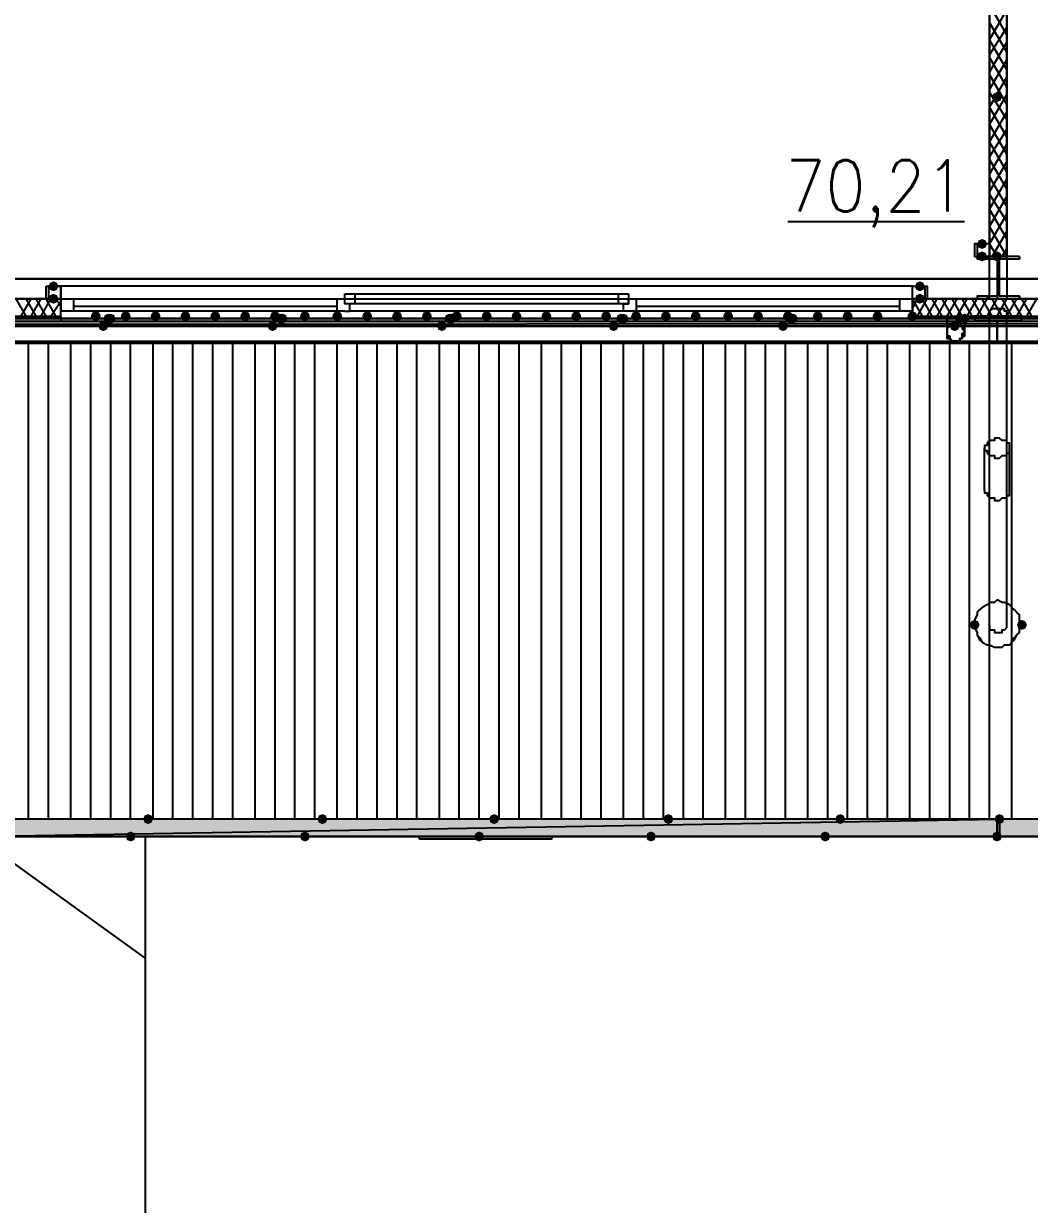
# Model space of a CAD drawing. Header units: millimetres. Extents: x 0 to 420, y 0 to 297.
# Drawn here: x 190.92 to 208.03, y 88.74 to 108.82 of the extents above; entities that cross this region are included whole.
import ezdxf

# ---------------------------------------------------------------- set-up
doc = ezdxf.new("R2010")
doc.units = ezdxf.units.MM
doc.layers.get('0').update_dxf_attribs({"linetype": 'CONTINUOUS'})
doc.styles.get("Standard").update_dxf_attribs({"font": 'STANDARD'})

msp = doc.modelspace()

# ---------------------------------------------------------------- hatches: boundary and pattern name
at = {"true_color": 0x000007}
for points in [[(207.560333, 107.569), (207.535462, 107.509204), (207.475667, 107.484333), (207.415871, 107.509204), (207.391, 107.569), (207.415871, 107.628796), (207.475667, 107.653667), (207.535462, 107.628796)], [(207.306333, 105.071333), (207.281462, 105.011537), (207.221667, 104.986667), (207.161871, 105.011537), (207.137, 105.071333), (207.161871, 105.131129), (207.221667, 105.156), (207.281462, 105.131129)], [(207.306333, 104.859667), (207.281462, 104.799871), (207.221667, 104.775), (207.161871, 104.799871), (207.137, 104.859667), (207.161871, 104.919462), (207.221667, 104.944333), (207.281462, 104.919463)], [(207.560333, 104.859667), (207.535462, 104.799871), (207.475667, 104.775), (207.415871, 104.799871), (207.391, 104.859667), (207.415871, 104.919462), (207.475667, 104.944333), (207.535462, 104.919463)], [(191.516, 104.351667), (191.491129, 104.291871), (191.431333, 104.267), (191.371538, 104.291871), (191.346667, 104.351667), (191.371537, 104.411462), (191.431333, 104.436333), (191.491129, 104.411463)], [(206.248, 104.351667), (206.223129, 104.291871), (206.163333, 104.267), (206.103538, 104.291871), (206.078667, 104.351667), (206.103537, 104.411462), (206.163333, 104.436333), (206.223129, 104.411463)], [(191.516, 104.14), (191.491129, 104.080204), (191.431333, 104.055333), (191.371538, 104.080204), (191.346667, 104.14), (191.371537, 104.199796), (191.431333, 104.224667), (191.491129, 104.199796)], [(206.248, 104.14), (206.223129, 104.080204), (206.163333, 104.055333), (206.103538, 104.080204), (206.078667, 104.14), (206.103537, 104.199796), (206.163333, 104.224667), (206.223129, 104.199796)], [(192.235667, 103.843667), (192.210796, 103.783871), (192.151, 103.759), (192.091204, 103.783871), (192.066333, 103.843667), (192.091204, 103.903462), (192.151, 103.928333), (192.210796, 103.903463)], [(192.743667, 103.843667), (192.718796, 103.783871), (192.659, 103.759), (192.599204, 103.783871), (192.574333, 103.843667), (192.599204, 103.903462), (192.659, 103.928333), (192.718796, 103.903463)], [(193.251667, 103.843667), (193.226796, 103.783871), (193.167, 103.759), (193.107204, 103.783871), (193.082333, 103.843667), (193.107204, 103.903462), (193.167, 103.928333), (193.226796, 103.903463)], [(193.759667, 103.843667), (193.734796, 103.783871), (193.675, 103.759), (193.615204, 103.783871), (193.590333, 103.843667), (193.615204, 103.903462), (193.675, 103.928333), (193.734796, 103.903463)], [(194.267667, 103.843667), (194.242796, 103.783871), (194.183, 103.759), (194.123204, 103.783871), (194.098333, 103.843667), (194.123204, 103.903462), (194.183, 103.928333), (194.242796, 103.903463)], [(194.775667, 103.843667), (194.750796, 103.783871), (194.691, 103.759), (194.631204, 103.783871), (194.606333, 103.843667), (194.631204, 103.903462), (194.691, 103.928333), (194.750796, 103.903463)], [(195.283667, 103.843667), (195.258796, 103.783871), (195.199, 103.759), (195.139204, 103.783871), (195.114333, 103.843667), (195.139204, 103.903462), (195.199, 103.928333), (195.258796, 103.903463)], [(195.791667, 103.843667), (195.766796, 103.783871), (195.707, 103.759), (195.647204, 103.783871), (195.622333, 103.843667), (195.647204, 103.903462), (195.707, 103.928333), (195.766796, 103.903463)], [(196.342, 103.843667), (196.317129, 103.783871), (196.257333, 103.759), (196.197538, 103.783871), (196.172667, 103.843667), (196.197537, 103.903462), (196.257333, 103.928333), (196.317129, 103.903463)], [(196.85, 103.843667), (196.825129, 103.783871), (196.765333, 103.759), (196.705538, 103.783871), (196.680667, 103.843667), (196.705537, 103.903462), (196.765333, 103.928333), (196.825129, 103.903463)], [(197.358, 103.843667), (197.333129, 103.783871), (197.273333, 103.759), (197.213538, 103.783871), (197.188667, 103.843667), (197.213537, 103.903462), (197.273333, 103.928333), (197.333129, 103.903463)], [(197.866, 103.843667), (197.841129, 103.783871), (197.781333, 103.759), (197.721538, 103.783871), (197.696667, 103.843667), (197.721537, 103.903462), (197.781333, 103.928333), (197.841129, 103.903463)], [(198.374, 103.843667), (198.349129, 103.783871), (198.289333, 103.759), (198.229537, 103.783871), (198.204667, 103.843667), (198.229537, 103.903462), (198.289333, 103.928333), (198.349129, 103.903463)], [(198.882, 103.843667), (198.857129, 103.783871), (198.797333, 103.759), (198.737537, 103.783871), (198.712667, 103.843667), (198.737537, 103.903462), (198.797333, 103.928333), (198.857129, 103.903463)], [(199.39, 103.843667), (199.365129, 103.783871), (199.305333, 103.759), (199.245538, 103.783871), (199.220667, 103.843667), (199.245537, 103.903462), (199.305333, 103.928333), (199.365129, 103.903463)], [(199.898, 103.843667), (199.873129, 103.783871), (199.813333, 103.759), (199.753537, 103.783871), (199.728667, 103.843667), (199.753537, 103.903462), (199.813333, 103.928333), (199.873129, 103.903463)], [(200.406, 103.843667), (200.381129, 103.783871), (200.321333, 103.759), (200.261538, 103.783871), (200.236667, 103.843667), (200.261537, 103.903462), (200.321333, 103.928333), (200.381129, 103.903463)], [(200.914, 103.843667), (200.889129, 103.783871), (200.829333, 103.759), (200.769538, 103.783871), (200.744667, 103.843667), (200.769537, 103.903462), (200.829333, 103.928333), (200.889129, 103.903463)], [(201.422, 103.843667), (201.397129, 103.783871), (201.337333, 103.759), (201.277537, 103.783871), (201.252667, 103.843667), (201.277537, 103.903462), (201.337333, 103.928333), (201.397129, 103.903463)], [(201.93, 103.843667), (201.905129, 103.783871), (201.845333, 103.759), (201.785538, 103.783871), (201.760667, 103.843667), (201.785537, 103.903462), (201.845333, 103.928333), (201.905129, 103.903463)], [(202.438, 103.843667), (202.413129, 103.783871), (202.353333, 103.759), (202.293538, 103.783871), (202.268667, 103.843667), (202.293537, 103.903462), (202.353333, 103.928333), (202.413129, 103.903463)], [(202.988333, 103.843667), (202.963462, 103.783871), (202.903667, 103.759), (202.843871, 103.783871), (202.819, 103.843667), (202.843871, 103.903462), (202.903667, 103.928333), (202.963462, 103.903463)], [(203.496333, 103.843667), (203.471462, 103.783871), (203.411667, 103.759), (203.351871, 103.783871), (203.327, 103.843667), (203.351871, 103.903462), (203.411667, 103.928333), (203.471462, 103.903463)], [(204.004333, 103.843667), (203.979463, 103.783871), (203.919667, 103.759), (203.859871, 103.783871), (203.835, 103.843667), (203.859871, 103.903462), (203.919667, 103.928333), (203.979462, 103.903463)], [(204.512333, 103.843667), (204.487462, 103.783871), (204.427667, 103.759), (204.367871, 103.783871), (204.343, 103.843667), (204.367871, 103.903462), (204.427667, 103.928333), (204.487462, 103.903463)], [(205.020333, 103.843667), (204.995462, 103.783871), (204.935667, 103.759), (204.875871, 103.783871), (204.851, 103.843667), (204.875871, 103.903462), (204.935667, 103.928333), (204.995462, 103.903463)], [(205.528333, 103.843667), (205.503463, 103.783871), (205.443667, 103.759), (205.383871, 103.783871), (205.359, 103.843667), (205.383871, 103.903462), (205.443667, 103.928333), (205.503462, 103.903463)], [(206.121, 103.843667), (206.096129, 103.783871), (206.036333, 103.759), (205.976538, 103.783871), (205.951667, 103.843667), (205.976537, 103.903462), (206.036333, 103.928333), (206.096129, 103.903463)], [(206.121, 103.843667), (206.096129, 103.783871), (206.036333, 103.759), (205.976538, 103.783871), (205.951667, 103.843667), (205.976537, 103.903462), (206.036333, 103.928333), (206.096129, 103.903463)], [(207.179333, 98.594333), (207.154462, 98.534537), (207.094667, 98.509667), (207.034871, 98.534537), (207.01, 98.594333), (207.034871, 98.654129), (207.094667, 98.679), (207.154462, 98.654129)], [(207.983667, 98.594333), (207.958796, 98.534537), (207.899, 98.509667), (207.839204, 98.534537), (207.814333, 98.594333), (207.839204, 98.654129), (207.899, 98.679), (207.958796, 98.654129)]]:
    msp.add_hatch(color=0, dxfattribs=at).paths.add_polyline_path(points, flags=0)
h = msp.add_hatch(color=0, dxfattribs=at)
h.paths.add_polyline_path([(381.973667, 103.674333), (119.972667, 103.674333), (381.973667, 103.801333)], flags=0)
h.paths.add_polyline_path([(119.972667, 103.674333), (381.973667, 103.801333), (119.972667, 103.801333)], flags=0)
at = {"true_color": 0x0000fe}
for points in [[(192.447333, 103.801333), (192.422462, 103.741537), (192.362667, 103.716667), (192.302871, 103.741537), (192.278, 103.801333), (192.302871, 103.861129), (192.362667, 103.886), (192.422462, 103.861129)], [(192.489667, 103.801333), (192.464796, 103.741537), (192.405, 103.716667), (192.345204, 103.741537), (192.320333, 103.801333), (192.345204, 103.861129), (192.405, 103.886), (192.464796, 103.861129)], [(192.489667, 103.801333), (192.464796, 103.741537), (192.405, 103.716667), (192.345204, 103.741537), (192.320333, 103.801333), (192.345204, 103.861129), (192.405, 103.886), (192.464796, 103.861129)], [(195.368333, 103.801333), (195.343462, 103.741537), (195.283667, 103.716667), (195.223871, 103.741537), (195.199, 103.801333), (195.223871, 103.861129), (195.283667, 103.886), (195.343462, 103.861129)], [(195.410667, 103.801333), (195.385796, 103.741537), (195.326, 103.716667), (195.266204, 103.741537), (195.241333, 103.801333), (195.266204, 103.861129), (195.326, 103.886), (195.385796, 103.861129)], [(195.410667, 103.801333), (195.385796, 103.741537), (195.326, 103.716667), (195.266204, 103.741537), (195.241333, 103.801333), (195.266204, 103.861129), (195.326, 103.886), (195.385796, 103.861129)], [(198.247, 103.801333), (198.222129, 103.741537), (198.162333, 103.716667), (198.102537, 103.741537), (198.077667, 103.801333), (198.102537, 103.861129), (198.162333, 103.886), (198.222129, 103.861129)], [(198.289333, 103.801333), (198.264463, 103.741537), (198.204667, 103.716667), (198.144871, 103.741537), (198.12, 103.801333), (198.144871, 103.861129), (198.204667, 103.886), (198.264462, 103.861129)], [(198.289333, 103.801333), (198.264463, 103.741537), (198.204667, 103.716667), (198.144871, 103.741537), (198.12, 103.801333), (198.144871, 103.861129), (198.204667, 103.886), (198.264462, 103.861129)], [(201.168, 103.801333), (201.143129, 103.741537), (201.083333, 103.716667), (201.023538, 103.741537), (200.998667, 103.801333), (201.023537, 103.861129), (201.083333, 103.886), (201.143129, 103.861129)], [(201.210333, 103.801333), (201.185462, 103.741537), (201.125667, 103.716667), (201.065871, 103.741537), (201.041, 103.801333), (201.065871, 103.861129), (201.125667, 103.886), (201.185462, 103.861129)], [(201.210333, 103.801333), (201.185462, 103.741537), (201.125667, 103.716667), (201.065871, 103.741537), (201.041, 103.801333), (201.065871, 103.861129), (201.125667, 103.886), (201.185462, 103.861129)], [(204.046667, 103.801333), (204.021796, 103.741537), (203.962, 103.716667), (203.902204, 103.741537), (203.877333, 103.801333), (203.902204, 103.861129), (203.962, 103.886), (204.021796, 103.861129)], [(204.089, 103.801333), (204.064129, 103.741537), (204.004333, 103.716667), (203.944538, 103.741537), (203.919667, 103.801333), (203.944537, 103.861129), (204.004333, 103.886), (204.064129, 103.861129)], [(204.089, 103.801333), (204.064129, 103.741537), (204.004333, 103.716667), (203.944538, 103.741537), (203.919667, 103.801333), (203.944537, 103.861129), (204.004333, 103.886), (204.064129, 103.861129)], [(206.925333, 103.801333), (206.900462, 103.741537), (206.840667, 103.716667), (206.780871, 103.741537), (206.756, 103.801333), (206.780871, 103.861129), (206.840667, 103.886), (206.900462, 103.861129)], [(207.01, 103.801333), (206.985129, 103.741537), (206.925333, 103.716667), (206.865538, 103.741537), (206.840667, 103.801333), (206.865537, 103.861129), (206.925333, 103.886), (206.985129, 103.861129)], [(207.01, 103.801333), (206.985129, 103.741537), (206.925333, 103.716667), (206.865538, 103.741537), (206.840667, 103.801333), (206.865537, 103.861129), (206.925333, 103.886), (206.985129, 103.861129)], [(192.362667, 103.674333), (192.337796, 103.614537), (192.278, 103.589667), (192.218204, 103.614537), (192.193333, 103.674333), (192.218204, 103.734129), (192.278, 103.759), (192.337796, 103.734129)], [(195.241333, 103.674333), (195.216462, 103.614537), (195.156667, 103.589667), (195.096871, 103.614537), (195.072, 103.674333), (195.096871, 103.734129), (195.156667, 103.759), (195.216462, 103.734129)], [(198.12, 103.674333), (198.095129, 103.614537), (198.035333, 103.589667), (197.975538, 103.614537), (197.950667, 103.674333), (197.975537, 103.734129), (198.035333, 103.759), (198.095129, 103.734129)], [(201.041, 103.674333), (201.016129, 103.614537), (200.956333, 103.589667), (200.896538, 103.614537), (200.871667, 103.674333), (200.896537, 103.734129), (200.956333, 103.759), (201.016129, 103.734129)], [(203.919667, 103.674333), (203.894796, 103.614537), (203.835, 103.589667), (203.775204, 103.614537), (203.750333, 103.674333), (203.775204, 103.734129), (203.835, 103.759), (203.894796, 103.734129)], [(206.840667, 103.674333), (206.815796, 103.614537), (206.756, 103.589667), (206.696204, 103.614537), (206.671333, 103.674333), (206.696204, 103.734129), (206.756, 103.759), (206.815796, 103.734129)], [(193.124667, 95.292333), (193.099796, 95.232537), (193.04, 95.207667), (192.980204, 95.232537), (192.955333, 95.292333), (192.980204, 95.352129), (193.04, 95.377), (193.099796, 95.352129)], [(196.088, 95.292333), (196.063129, 95.232537), (196.003333, 95.207667), (195.943537, 95.232537), (195.918667, 95.292333), (195.943537, 95.352129), (196.003333, 95.377), (196.063129, 95.352129)], [(199.009, 95.292333), (198.984129, 95.232537), (198.924333, 95.207667), (198.864538, 95.232537), (198.839667, 95.292333), (198.864537, 95.352129), (198.924333, 95.377), (198.984129, 95.352129)], [(201.972333, 95.292333), (201.947462, 95.232537), (201.887667, 95.207667), (201.827871, 95.232537), (201.803, 95.292333), (201.827871, 95.352129), (201.887667, 95.377), (201.947462, 95.352129)], [(204.893333, 95.292333), (204.868462, 95.232537), (204.808667, 95.207667), (204.748871, 95.232537), (204.724, 95.292333), (204.748871, 95.352129), (204.808667, 95.377), (204.868462, 95.352129)], [(207.602667, 95.292333), (207.577796, 95.232537), (207.518, 95.207667), (207.458204, 95.232537), (207.433333, 95.292333), (207.458204, 95.352129), (207.518, 95.377), (207.577796, 95.352129)], [(207.602667, 95.292333), (207.577796, 95.232537), (207.518, 95.207667), (207.458204, 95.232537), (207.433333, 95.292333), (207.458204, 95.352129), (207.518, 95.377), (207.577796, 95.352129)], [(192.828333, 94.996), (192.803462, 94.936204), (192.743667, 94.911333), (192.683871, 94.936204), (192.659, 94.996), (192.683871, 95.055796), (192.743667, 95.080667), (192.803462, 95.055796)], [(195.791667, 94.996), (195.766796, 94.936204), (195.707, 94.911333), (195.647204, 94.936204), (195.622333, 94.996), (195.647204, 95.055796), (195.707, 95.080667), (195.766796, 95.055796)], [(198.755, 94.996), (198.730129, 94.936204), (198.670333, 94.911333), (198.610538, 94.936204), (198.585667, 94.996), (198.610537, 95.055796), (198.670333, 95.080667), (198.730129, 95.055796)], [(201.676, 94.996), (201.651129, 94.936204), (201.591333, 94.911333), (201.531538, 94.936204), (201.506667, 94.996), (201.531537, 95.055796), (201.591333, 95.080667), (201.651129, 95.055796)], [(204.639333, 94.996), (204.614463, 94.936204), (204.554667, 94.911333), (204.494871, 94.936204), (204.47, 94.996), (204.494871, 95.055796), (204.554667, 95.080667), (204.614462, 95.055796)], [(207.560333, 94.996), (207.535462, 94.936204), (207.475667, 94.911333), (207.415871, 94.936204), (207.391, 94.996), (207.415871, 95.055796), (207.475667, 95.080667), (207.535462, 95.055796)]]:
    msp.add_hatch(color=0, dxfattribs=at).paths.add_polyline_path(points, flags=0)
at = {"true_color": 0x000007}
h = msp.add_hatch(color=0, dxfattribs=at)
h.paths.add_polyline_path([(207.475667, 94.996), (190.119, 94.996), (207.475667, 95.292333)], flags=0)
h.paths.add_polyline_path([(190.119, 94.996), (207.475667, 95.292333), (190.119, 95.292333)], flags=0)
h = msp.add_hatch(color=0, dxfattribs=at)
h.paths.add_polyline_path([(224.874667, 94.996), (207.518, 94.996), (224.874667, 95.292333)], flags=0)
h.paths.add_polyline_path([(207.518, 94.996), (224.874667, 95.292333), (207.518, 95.292333)], flags=0)

# ---------------------------------------------------------------- linework, layer by layer
at = {"color": 0, "true_color": 0x000007}
for points in [[(393.361333, 220.810667), (259.291667, 220.810667), (259.291667, 189.780333), (242.612333, 189.780333), (242.612333, 220.810667), (108.585, 220.810667), (108.585, 104.14), (242.654667, 104.14), (242.654667, 135.128), (259.291667, 135.128), (259.291667, 104.14), (393.361333, 104.14)], [(242.612333, 220.429667), (242.612333, 189.780333), (259.291667, 189.780333), (259.291667, 220.429667), (393.022667, 220.429667), (393.022667, 104.478667), (259.291667, 104.478667), (259.291667, 135.128), (242.654667, 135.128), (242.654667, 104.478667), (108.923667, 104.478667), (108.923667, 220.429667)], [(207.348667, 121.539), (207.348667, 104.859667), (207.645, 104.859667), (207.645, 121.539)], [(207.348667, 105.071333), (207.137, 105.071333), (207.137, 104.859667), (207.348667, 104.859667), (207.348667, 105.071333), (207.094667, 105.071333), (207.094667, 104.859667), (207.348667, 104.859667)], [(207.856667, 104.859667), (207.137, 104.859667), (207.137, 104.817333), (207.475667, 104.817333), (207.475667, 104.182333), (207.137, 104.182333), (207.137, 104.14), (207.856667, 104.14), (207.856667, 104.182333), (207.518, 104.182333), (207.518, 104.817333), (207.856667, 104.817333)], [(191.304333, 104.351667), (191.558333, 104.351667), (191.558333, 104.14), (191.304333, 104.14)], [(191.346667, 104.351667), (191.346667, 104.14), (191.558333, 104.14), (191.558333, 104.351667)], [(196.384333, 104.224667), (196.553667, 104.224667), (196.553667, 104.055333), (196.384333, 104.055333)], [(201.210333, 104.055333), (201.041, 104.055333), (201.041, 104.224667), (201.210333, 104.224667)], [(206.036333, 104.351667), (206.248, 104.351667), (206.248, 104.14), (206.036333, 104.14), (206.036333, 104.351667), (206.290333, 104.351667), (206.290333, 104.14), (206.036333, 104.14)], [(191.558333, 104.14), (191.558333, 103.928333)], [(206.036333, 104.14), (206.036333, 103.928333)], [(381.973667, 103.674333), (119.972667, 103.674333), (381.973667, 103.801333)], [(119.972667, 103.674333), (381.973667, 103.801333), (119.972667, 103.801333)], [(207.01, 103.801333), (206.925333, 103.801333), (206.925333, 103.589667), (206.925333, 103.547333), (206.925333, 103.505), (206.883, 103.505), (206.883, 103.462667), (206.840667, 103.462667), (206.840667, 103.420333), (206.798333, 103.420333), (206.756, 103.420333), (206.713667, 103.420333), (206.671333, 103.462667), (206.629, 103.462667), (206.629, 103.505), (206.629, 103.547333), (206.629, 103.589667), (206.629, 103.801333), (206.502, 103.801333), (206.629, 103.801333), (206.629, 103.589667), (206.629, 103.547333), (206.629, 103.505), (206.671333, 103.505), (206.671333, 103.462667), (206.713667, 103.420333), (206.756, 103.420333), (206.798333, 103.420333), (206.840667, 103.420333), (206.840667, 103.462667), (206.883, 103.462667), (206.883, 103.505), (206.883, 103.547333), (206.925333, 103.547333), (206.925333, 103.589667), (206.925333, 103.801333), (207.01, 103.801333), (206.925333, 103.801333), (206.925333, 103.589667), (206.925333, 103.547333), (206.925333, 103.505), (206.883, 103.505), (206.883, 103.462667), (206.840667, 103.462667), (206.840667, 103.420333), (206.798333, 103.420333), (206.756, 103.420333), (206.713667, 103.420333), (206.671333, 103.462667), (206.629, 103.462667), (206.629, 103.505), (206.629, 103.547333), (206.629, 103.589667), (206.629, 103.801333), (206.502, 103.801333), (206.629, 103.801333), (206.629, 103.589667), (206.629, 103.547333), (206.629, 103.505), (206.671333, 103.505), (206.671333, 103.462667), (206.713667, 103.420333), (206.756, 103.420333), (206.798333, 103.420333), (206.840667, 103.420333), (206.840667, 103.462667), (206.883, 103.462667), (206.883, 103.505), (206.883, 103.547333), (206.925333, 103.547333), (206.925333, 103.589667), (206.925333, 103.801333), (207.01, 103.801333), (206.925333, 103.801333), (206.925333, 103.589667), (206.925333, 103.547333), (206.883, 103.547333), (206.883, 103.505), (206.883, 103.462667), (206.840667, 103.462667), (206.840667, 103.420333), (206.798333, 103.420333), (206.756, 103.420333), (206.713667, 103.420333), (206.671333, 103.462667), (206.671333, 103.505), (206.629, 103.505), (206.629, 103.547333), (206.629, 103.589667), (206.629, 103.801333), (206.502, 103.801333), (206.629, 103.801333), (206.629, 103.589667), (206.629, 103.547333), (206.629, 103.505), (206.629, 103.462667), (206.671333, 103.462667), (206.713667, 103.420333), (206.756, 103.420333), (206.798333, 103.420333), (206.840667, 103.420333), (206.840667, 103.462667), (206.883, 103.462667), (206.883, 103.505), (206.925333, 103.505), (206.925333, 103.547333), (206.925333, 103.589667), (206.925333, 103.801333)], [(207.518, 103.970667), (207.475667, 103.970667), (207.433333, 103.970667), (207.391, 103.970667), (207.348667, 103.928333), (207.348667, 103.886), (207.348667, 103.843667), (207.391, 103.801333), (207.433333, 103.801333), (207.475667, 103.801333), (207.518, 103.801333), (207.560333, 103.801333), (207.602667, 103.801333), (207.602667, 103.843667), (207.645, 103.843667), (207.645, 103.886), (207.645, 103.928333), (207.602667, 103.928333), (207.602667, 103.970667), (207.560333, 103.970667)], [(190.119, 103.759), (207.475667, 103.759), (207.475667, 103.378), (190.119, 103.378)], [(206.925333, 103.589667), (206.925333, 103.547333), (206.883, 103.547333), (206.883, 103.505), (206.883, 103.462667), (206.840667, 103.462667), (206.840667, 103.420333), (206.798333, 103.420333), (206.756, 103.420333), (206.713667, 103.420333), (206.671333, 103.462667), (206.671333, 103.505), (206.629, 103.505), (206.629, 103.547333), (206.629, 103.589667), (206.629, 103.632), (206.671333, 103.674333), (206.671333, 103.716667), (206.713667, 103.716667), (206.756, 103.716667), (206.798333, 103.716667), (206.840667, 103.716667), (206.883, 103.674333), (206.883, 103.632)], [(206.629, 103.589667), (206.629, 103.632), (206.671333, 103.674333), (206.671333, 103.716667), (206.713667, 103.716667), (206.756, 103.716667), (206.798333, 103.716667), (206.840667, 103.716667), (206.883, 103.674333), (206.883, 103.632), (206.925333, 103.589667), (206.925333, 103.547333), (206.883, 103.547333), (206.883, 103.505), (206.883, 103.462667), (206.840667, 103.462667), (206.840667, 103.420333), (206.798333, 103.420333), (206.756, 103.420333), (206.713667, 103.420333), (206.671333, 103.462667), (206.671333, 103.505), (206.629, 103.505), (206.629, 103.547333)], [(207.475667, 103.759), (224.874667, 103.759), (224.874667, 103.378), (207.475667, 103.378)], [(381.973667, 95.885), (381.973667, 95.292333), (119.972667, 95.292333), (119.972667, 95.885), (119.972667, 102.87), (119.972667, 103.420333), (381.973667, 103.420333), (381.973667, 102.87)], [(207.518, 101.769333), (207.475667, 101.769333), (207.433333, 101.769333), (207.433333, 101.727), (207.391, 101.727), (207.348667, 101.727), (207.306333, 101.684667), (207.306333, 101.642333), (207.264, 101.642333), (207.264, 101.6), (207.264, 101.557667), (207.306333, 101.557667), (207.306333, 101.515333), (207.348667, 101.473), (207.391, 101.473), (207.433333, 101.473), (207.433333, 101.430667), (207.475667, 101.430667), (207.518, 101.430667), (207.560333, 101.473), (207.602667, 101.473), (207.645, 101.473), (207.645, 101.515333), (207.687333, 101.515333), (207.687333, 101.557667), (207.687333, 101.6), (207.687333, 101.642333), (207.687333, 101.684667), (207.645, 101.684667), (207.645, 101.727), (207.602667, 101.727), (207.560333, 101.727)], [(207.560333, 98.975333), (207.475667, 99.017667), (207.433333, 98.975333), (207.348667, 98.975333), (207.306333, 98.933), (207.221667, 98.890667), (207.179333, 98.848333), (207.137, 98.806), (207.137, 98.763667), (207.094667, 98.679), (207.094667, 98.594333), (207.094667, 98.552), (207.137, 98.467333), (207.137, 98.425), (207.179333, 98.382667), (207.221667, 98.298), (207.306333, 98.255667), (207.348667, 98.255667), (207.433333, 98.213333), (207.475667, 98.213333), (207.560333, 98.213333), (207.602667, 98.255667), (207.687333, 98.255667), (207.729667, 98.298), (207.772, 98.382667), (207.814333, 98.425), (207.856667, 98.467333), (207.856667, 98.552), (207.899, 98.594333), (207.856667, 98.679), (207.856667, 98.763667), (207.814333, 98.806), (207.772, 98.848333), (207.729667, 98.890667), (207.687333, 98.933), (207.602667, 98.975333)], [(207.475667, 94.996), (190.119, 94.996), (207.475667, 95.292333)], [(190.119, 94.996), (207.475667, 95.292333), (190.119, 95.292333)], [(207.475667, 95.292333), (190.119, 95.292333), (190.119, 94.996), (207.475667, 94.996)], [(224.874667, 94.996), (207.518, 94.996), (224.874667, 95.292333)], [(207.518, 94.996), (224.874667, 95.292333), (207.518, 95.292333)], [(294.428333, 95.292333), (294.428333, 94.996), (277.071667, 94.996), (277.071667, 95.292333), (277.071667, 94.996), (259.672667, 94.996), (259.672667, 95.292333), (259.672667, 94.996), (242.273667, 94.996), (242.273667, 95.292333), (242.273667, 94.996), (224.874667, 94.996), (224.874667, 95.292333), (207.518, 95.292333), (207.518, 94.996), (224.874667, 94.996), (224.874667, 95.292333), (242.273667, 95.292333), (259.672667, 95.292333), (277.071667, 95.292333)], [(197.654333, 94.953667), (197.654333, 94.996), (199.898, 94.996), (199.898, 94.953667)]]:
    msp.add_lwpolyline(points, close=True, dxfattribs=at)
at = {"color": 0, "true_color": 0x0000fe}
msp.add_lwpolyline([(242.612333, 220.429667), (108.923667, 220.429667), (108.923667, 104.478667), (242.654667, 104.478667), (242.654667, 135.128), (259.291667, 135.128), (259.291667, 104.478667), (393.022667, 104.478667), (393.022667, 220.429667), (259.291667, 220.429667), (259.291667, 189.780333), (242.612333, 189.780333)], close=True, dxfattribs=at)
at = {"color": 0, "true_color": 0x00002b}
for points in [[(207.348667, 138.641667), (190.246, 138.641667), (190.246, 104.14), (207.348667, 104.14)], [(207.645, 138.641667), (207.645, 104.14), (224.747667, 104.14), (224.747667, 138.641667)]]:
    msp.add_lwpolyline(points, close=True, dxfattribs=at)
at = {"color": 0, "true_color": 0x000007}
for points in [[(207.645, 108.627333), (207.348667, 109.135333)], [(207.348667, 108.542667), (207.645, 109.050667)], [(207.645, 108.331), (207.348667, 108.839)], [(207.348667, 108.288667), (207.645, 108.754333)], [(207.645, 108.034667), (207.348667, 108.542667)], [(207.348667, 107.992333), (207.645, 108.500333)], [(207.645, 107.738333), (207.348667, 108.246333)], [(207.348667, 107.696), (207.645, 108.204)], [(207.645, 107.442), (207.348667, 107.95)], [(207.348667, 107.399667), (207.645, 107.907667)], [(207.645, 107.188), (207.348667, 107.653667)], [(207.348667, 107.103333), (207.645, 107.611333)], [(207.645, 106.891667), (207.348667, 107.399667)], [(207.348667, 106.807), (207.645, 107.315)], [(207.645, 106.595333), (207.348667, 107.103333)], [(207.348667, 106.553), (207.645, 107.018667)], [(207.645, 106.299), (207.348667, 106.807)], [(207.348667, 106.256667), (207.645, 106.764667)], [(207.645, 106.002667), (207.348667, 106.510667)], [(207.348667, 105.960333), (207.645, 106.468333)], [(207.645, 105.706333), (207.348667, 106.214333)], [(207.348667, 105.664), (207.645, 106.172)], [(207.645, 105.452333), (207.348667, 105.918)], [(207.348667, 105.367667), (207.645, 105.875667)], [(207.645, 105.156), (207.348667, 105.664)], [(203.919667, 105.452333), (206.925333, 105.452333)], [(207.348667, 105.071333), (207.645, 105.579333)], [(207.645, 104.859667), (207.348667, 105.367667)], [(207.391, 104.859667), (207.645, 105.283)], [(207.475667, 104.859667), (207.348667, 105.071333)], [(207.137, 104.859667), (207.137, 104.817333)], [(207.306333, 104.859667), (207.306333, 104.817333)], [(207.475667, 104.859667), (207.475667, 104.14)], [(207.560333, 104.859667), (207.645, 104.986667)], [(207.645, 104.859667), (207.645, 104.817333)], [(207.856667, 104.859667), (207.856667, 104.817333)], [(198.797333, 104.351667), (191.558333, 104.351667), (191.558333, 104.267)], [(198.797333, 104.351667), (191.558333, 104.351667), (191.558333, 104.267)], [(191.558333, 104.267), (191.558333, 104.14), (198.797333, 104.14)], [(191.558333, 104.267), (191.558333, 104.14), (198.797333, 104.14)], [(196.553667, 104.224667), (201.041, 104.224667)], [(196.553667, 104.224667), (201.041, 104.224667)], [(206.036333, 104.267), (206.036333, 104.351667), (198.797333, 104.351667)], [(206.036333, 104.267), (206.036333, 104.351667), (198.797333, 104.351667)], [(198.797333, 104.14), (206.036333, 104.14), (206.036333, 104.267)], [(198.797333, 104.14), (206.036333, 104.14), (206.036333, 104.267)], [(191.558333, 104.14), (188.637333, 104.14)], [(190.965667, 103.843667), (190.796333, 104.14)], [(190.881, 103.843667), (191.050333, 104.14)], [(191.135, 103.843667), (190.965667, 104.14)], [(191.050333, 103.843667), (191.219667, 104.14)], [(191.304333, 103.843667), (191.135, 104.14)], [(191.219667, 103.843667), (191.389, 104.14)], [(191.473667, 103.843667), (191.304333, 104.14)], [(191.389, 103.843667), (191.558333, 104.097667)], [(191.558333, 104.013), (191.473667, 104.14)], [(191.558333, 103.843667), (191.558333, 103.928333), (191.558333, 104.14)], [(191.558333, 104.14), (206.036333, 104.14)], [(191.558333, 104.14), (191.77, 104.14), (191.77, 103.928333), (191.558333, 103.928333)], [(191.77, 104.14), (196.257333, 104.14)], [(191.77, 104.013), (196.257333, 104.013)], [(196.384333, 103.928333), (196.257333, 103.928333), (196.257333, 104.14), (196.384333, 104.14)], [(196.384333, 103.928333), (196.469, 103.928333), (196.469, 104.055333), (196.384333, 104.055333), (196.384333, 104.14)], [(196.553667, 104.14), (201.041, 104.14)], [(201.041, 104.055333), (196.553667, 104.055333)], [(201.210333, 103.928333), (201.125667, 103.928333), (201.125667, 104.055333), (201.210333, 104.055333), (201.210333, 104.14)], [(201.210333, 104.14), (201.337333, 104.14), (201.337333, 103.928333), (201.210333, 103.928333)], [(201.337333, 104.14), (205.824667, 104.14)], [(201.337333, 104.013), (205.824667, 104.013)], [(206.036333, 103.928333), (205.824667, 103.928333), (205.824667, 104.14), (206.036333, 104.14)], [(206.036333, 103.970667), (206.121, 104.14)], [(206.205667, 103.843667), (206.036333, 104.14)], [(206.036333, 103.843667), (206.036333, 103.928333), (206.036333, 104.14)], [(208.957333, 104.14), (206.036333, 104.14)], [(206.121, 103.843667), (206.290333, 104.14)], [(206.375, 103.843667), (206.205667, 104.14)], [(206.290333, 103.843667), (206.459667, 104.14)], [(206.544333, 103.843667), (206.375, 104.14)], [(206.459667, 103.843667), (206.629, 104.14)], [(206.713667, 103.843667), (206.544333, 104.14)], [(206.629, 103.843667), (206.798333, 104.14)], [(206.883, 103.843667), (206.713667, 104.14)], [(206.798333, 103.843667), (206.967667, 104.14)], [(207.052333, 103.843667), (206.883, 104.14)], [(206.967667, 103.843667), (207.137, 104.14)], [(207.221667, 103.843667), (207.052333, 104.14)], [(207.137, 104.182333), (207.137, 104.14)], [(207.137, 103.843667), (207.306333, 104.14)], [(207.391, 103.843667), (207.221667, 104.14)], [(207.306333, 104.182333), (207.306333, 104.14)], [(207.306333, 103.843667), (207.475667, 104.14)], [(207.560333, 103.843667), (207.391, 104.14)], [(207.475667, 103.843667), (207.645, 104.14)], [(207.729667, 103.843667), (207.560333, 104.14)], [(207.645, 104.182333), (207.645, 104.14)], [(207.645, 103.843667), (207.814333, 104.14)], [(207.899, 103.843667), (207.729667, 104.14)], [(207.814333, 103.843667), (207.983667, 104.14)], [(207.856667, 104.182333), (207.856667, 104.14)], [(208.068333, 103.843667), (207.899, 104.14)], [(207.983667, 103.843667), (208.153, 104.14)], [(382.27, 103.801333), (119.972667, 103.801333), (382.27, 103.801333), (119.972667, 103.801333)], [(381.973667, 103.801333), (119.972667, 103.801333)], [(382.27, 103.801333), (381.973667, 103.801333), (119.972667, 103.801333)], [(382.27, 103.801333), (119.972667, 103.801333), (119.972667, 103.674333)], [(188.637333, 103.843667), (191.558333, 103.843667)], [(191.558333, 103.843667), (191.558333, 103.928333)], [(191.558333, 103.843667), (191.558333, 103.759), (206.036333, 103.759), (206.036333, 103.843667)], [(196.257333, 103.928333), (191.77, 103.928333)], [(201.125667, 103.928333), (196.469, 103.928333)], [(205.824667, 103.928333), (201.337333, 103.928333)], [(206.036333, 103.843667), (206.036333, 103.928333)], [(206.036333, 103.843667), (208.957333, 103.843667)], [(207.899, 103.759), (207.899, 103.843667), (207.856667, 103.843667), (207.814333, 103.843667), (207.772, 103.843667), (207.729667, 103.843667), (207.687333, 103.843667), (207.602667, 103.843667), (207.560333, 103.843667), (207.475667, 103.843667), (207.433333, 103.843667), (207.348667, 103.843667), (207.306333, 103.843667), (207.221667, 103.843667), (207.179333, 103.843667), (207.137, 103.843667), (207.094667, 103.843667), (207.094667, 103.759)], [(207.348667, 98.594333), (207.348667, 103.886)], [(207.645, 98.594333), (207.645, 103.886)], [(119.972667, 103.674333), (381.973667, 103.674333)], [(207.899, 103.759), (207.856667, 103.759), (207.814333, 103.759), (207.772, 103.759), (207.729667, 103.759), (207.687333, 103.759), (207.602667, 103.759), (207.560333, 103.759), (207.475667, 103.759), (207.433333, 103.759), (207.348667, 103.759), (207.306333, 103.759), (207.221667, 103.759), (207.179333, 103.759), (207.137, 103.759), (207.094667, 103.759)], [(207.264, 100.880333), (207.264, 101.6)], [(207.687333, 100.880333), (207.687333, 101.6)], [(207.264, 100.880333), (207.264, 100.838), (207.306333, 100.838), (207.306333, 100.795667), (207.348667, 100.753333), (207.391, 100.753333), (207.433333, 100.753333), (207.433333, 100.711), (207.475667, 100.711), (207.518, 100.711), (207.560333, 100.753333), (207.602667, 100.753333), (207.645, 100.753333), (207.645, 100.795667), (207.687333, 100.795667), (207.687333, 100.838), (207.687333, 100.880333)], [(207.094667, 98.594333), (207.094667, 98.552), (207.137, 98.467333), (207.137, 98.425), (207.179333, 98.340333), (207.221667, 98.298), (207.306333, 98.255667), (207.348667, 98.255667), (207.433333, 98.213333), (207.475667, 98.213333), (207.560333, 98.213333), (207.602667, 98.255667), (207.687333, 98.255667), (207.729667, 98.298), (207.772, 98.340333), (207.814333, 98.425), (207.856667, 98.467333), (207.856667, 98.552), (207.899, 98.594333)], [(207.348667, 98.594333), (207.348667, 98.552), (207.348667, 98.509667), (207.391, 98.509667), (207.433333, 98.509667), (207.433333, 98.467333), (207.475667, 98.467333), (207.518, 98.467333), (207.560333, 98.467333), (207.560333, 98.509667), (207.602667, 98.509667), (207.645, 98.552), (207.645, 98.594333)], [(207.475667, 95.292333), (190.119, 95.292333)], [(224.874667, 95.292333), (207.518, 95.292333)], [(192.997667, 68.918667), (192.997667, 94.996), (187.198, 94.996), (187.198, 68.918667)], [(190.119, 68.918667), (190.119, 94.996), (192.997667, 92.921667)], [(199.898, 94.996), (199.898, 94.953667), (197.654333, 94.953667)]]:
    msp.add_lwpolyline(points, dxfattribs=at)
at = {"color": 0, "true_color": 0x0000fd}
for points in [[(191.008, 95.292333), (191.008, 103.420333)], [(191.346667, 95.292333), (191.346667, 103.420333)], [(191.727667, 95.292333), (191.727667, 103.420333)], [(192.066333, 95.292333), (192.066333, 103.420333)], [(192.405, 95.292333), (192.405, 103.420333)], [(192.743667, 95.292333), (192.743667, 103.420333)], [(193.124667, 95.292333), (193.124667, 103.420333)], [(193.463333, 95.292333), (193.463333, 103.420333)], [(193.802, 95.292333), (193.802, 103.420333)], [(194.140667, 95.292333), (194.140667, 103.420333)], [(194.479333, 95.292333), (194.479333, 103.420333)], [(194.860333, 95.292333), (194.860333, 103.420333)], [(195.199, 95.292333), (195.199, 103.420333)], [(195.537667, 95.292333), (195.537667, 103.420333)], [(195.876333, 95.292333), (195.876333, 103.420333)], [(196.257333, 95.292333), (196.257333, 103.420333)], [(196.596, 95.292333), (196.596, 103.420333)], [(196.934667, 95.292333), (196.934667, 103.420333)], [(197.273333, 95.292333), (197.273333, 103.420333)], [(197.612, 95.292333), (197.612, 103.420333)], [(197.993, 95.292333), (197.993, 103.420333)], [(198.331667, 95.292333), (198.331667, 103.420333)], [(198.670333, 95.292333), (198.670333, 103.420333)], [(199.009, 95.292333), (199.009, 103.420333)], [(199.347667, 95.292333), (199.347667, 103.420333)], [(199.728667, 95.292333), (199.728667, 103.420333)], [(200.067333, 95.292333), (200.067333, 103.420333)], [(200.406, 95.292333), (200.406, 103.420333)], [(200.744667, 95.292333), (200.744667, 103.420333)], [(201.125667, 95.292333), (201.125667, 103.420333)], [(201.464333, 95.292333), (201.464333, 103.420333)], [(201.803, 95.292333), (201.803, 103.420333)], [(202.141667, 95.292333), (202.141667, 103.420333)], [(202.480333, 95.292333), (202.480333, 103.420333)], [(202.861333, 95.292333), (202.861333, 103.420333)], [(203.2, 95.292333), (203.2, 103.420333)], [(203.538667, 95.292333), (203.538667, 103.420333)], [(203.877333, 95.292333), (203.877333, 103.420333)], [(204.258333, 95.292333), (204.258333, 103.420333)], [(204.597, 95.292333), (204.597, 103.420333)], [(204.935667, 95.292333), (204.935667, 103.420333)], [(205.274333, 95.292333), (205.274333, 103.420333)], [(205.613, 95.292333), (205.613, 103.420333)], [(205.994, 95.292333), (205.994, 103.420333)], [(206.332667, 95.292333), (206.332667, 103.420333)], [(206.671333, 95.292333), (206.671333, 103.420333)], [(207.01, 95.292333), (207.01, 103.420333)], [(207.348667, 95.292333), (207.348667, 103.420333)], [(207.729667, 95.292333), (207.729667, 103.420333)]]:
    msp.add_lwpolyline(points, dxfattribs=at)

# ---------------------------------------------------------------- texts
at = {"color": 0, "true_color": 0x000007, "insert": (203.87734, 106.493699), "char_height": 0.872032, "width": 2.56764984, "attachment_point": 1}
msp.add_mtext('70,21', dxfattribs=at)

doc.saveas('drawing.dxf')
